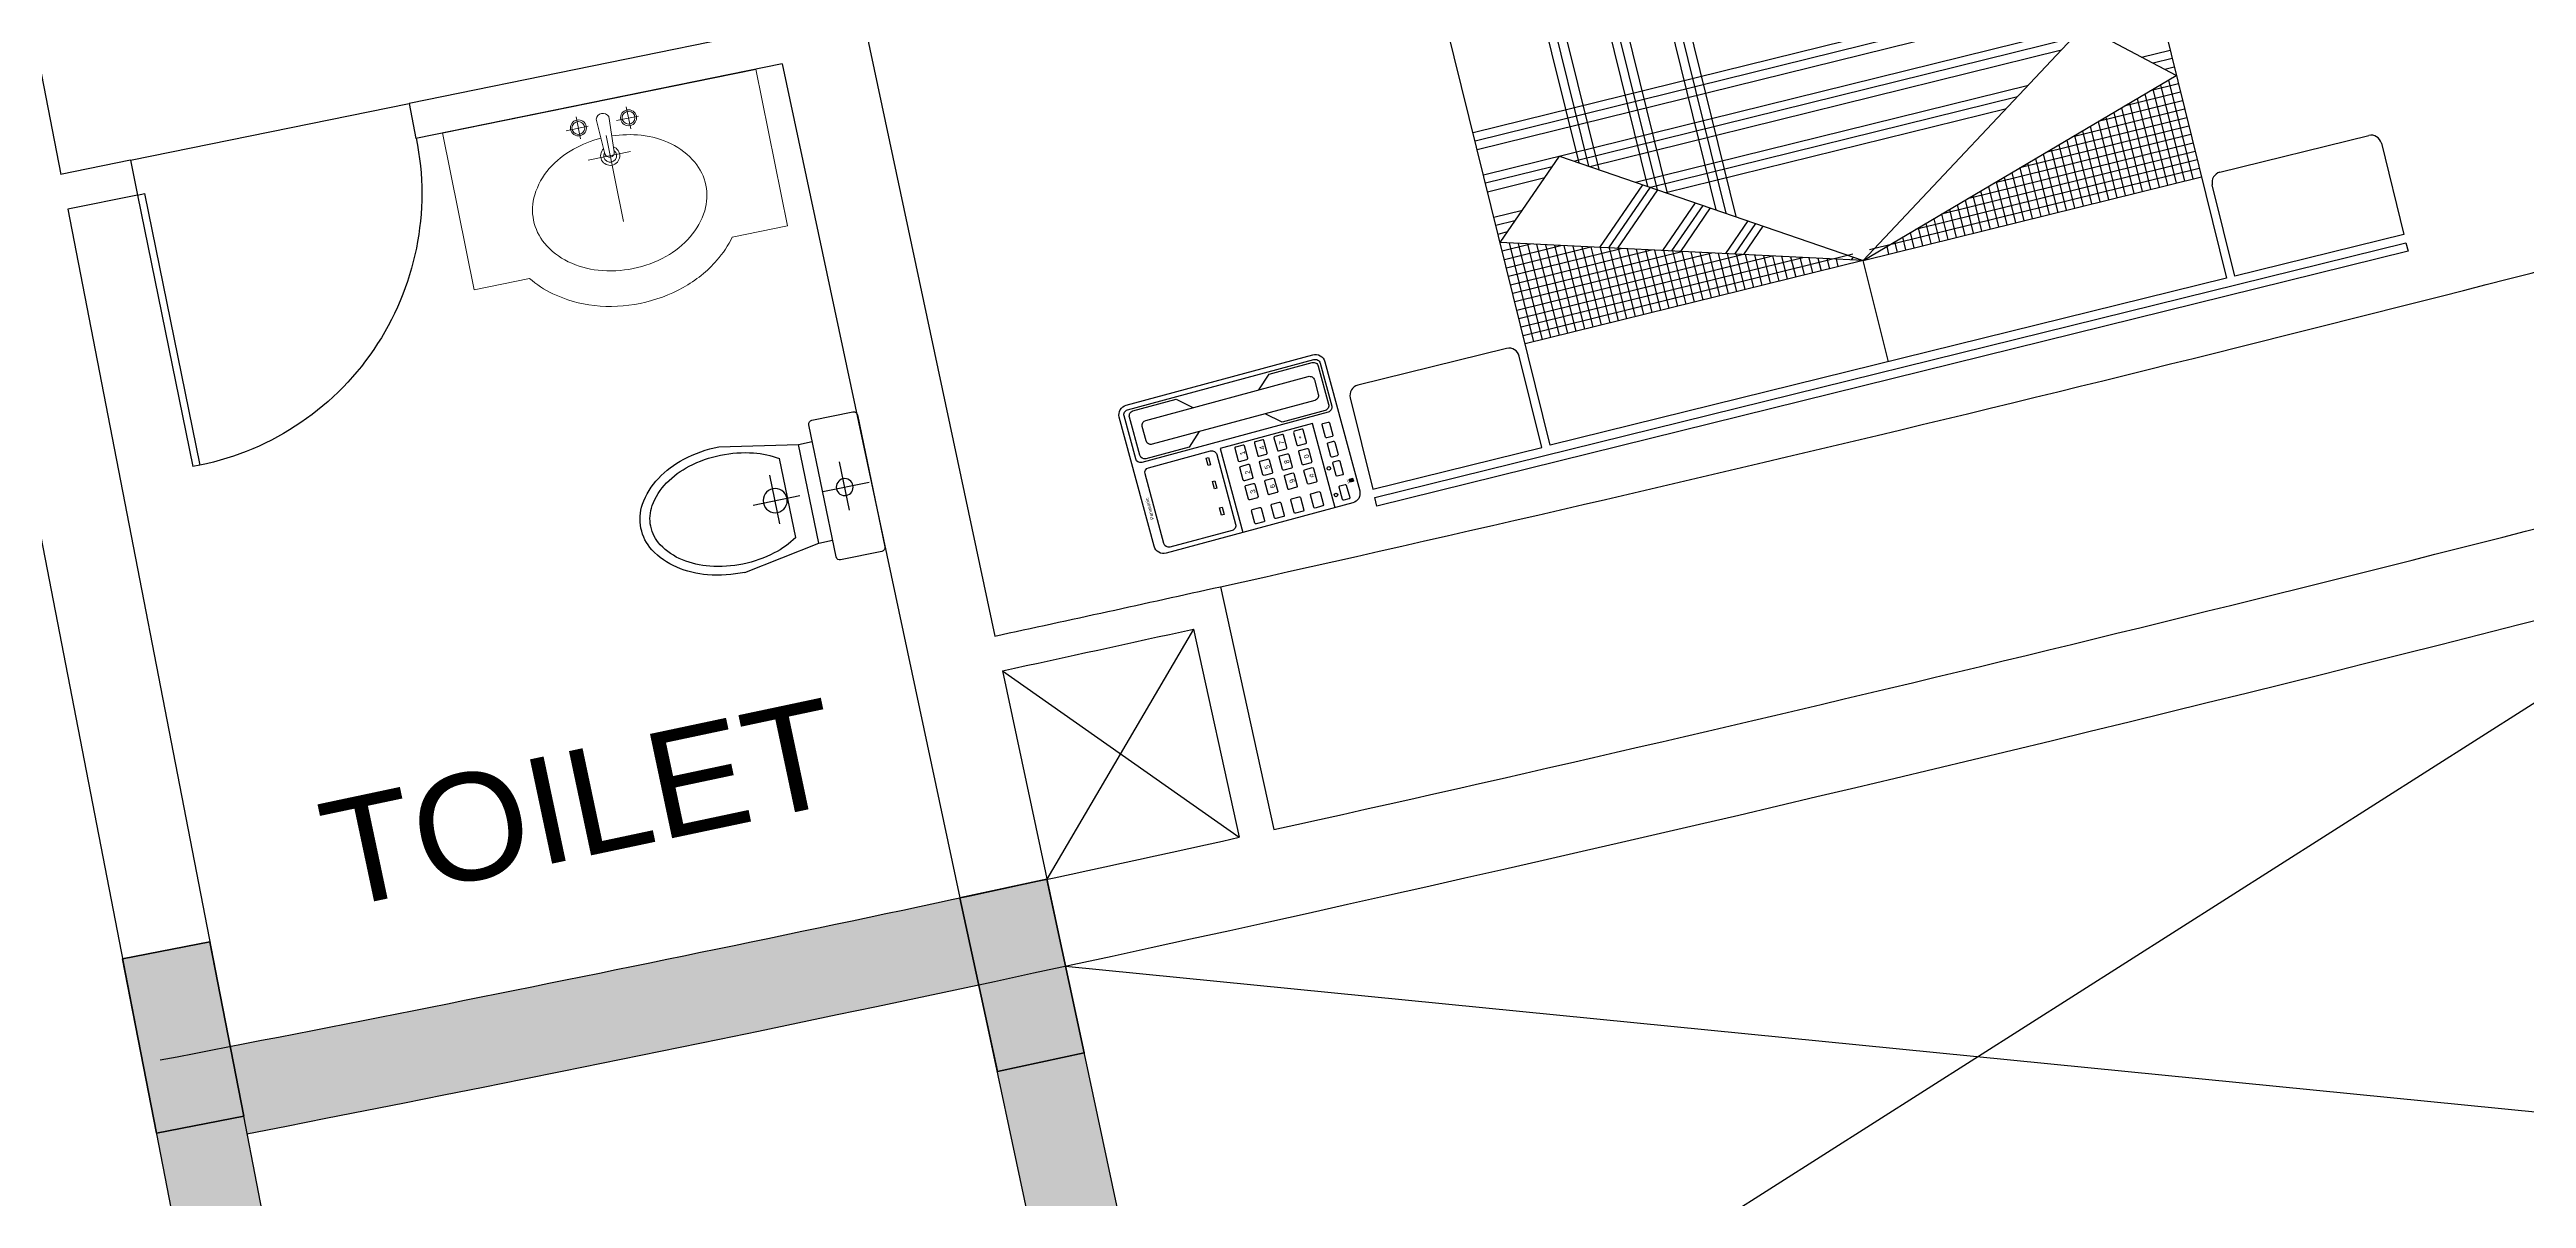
# Model space of a CAD drawing. Header units: inches. Extents: x -221585 to 401252, y -284294 to 332380.
# Drawn here: x 176680 to 177377, y 53515 to 53839 of the extents above; entities that cross this region are included whole.
import ezdxf
from ezdxf.enums import TextEntityAlignment as Align

# ---------------------------------------------------------------- set-up
doc = ezdxf.new("R2010")
doc.units = ezdxf.units.IN
doc.header["$MEASUREMENT"] = 0
doc.linetypes.add('HIDDEN2', pattern=[0.1875, 0.125, -0.0625])
doc.layers.add('A-FUR', color=252, linetype='Continuous')
doc.layers.add('LINE2', color=2, linetype='Continuous')
for name, color, linetype, lineweight in [('column fa 25', 3, 'Continuous', 35), ('FURN', 56, 'Continuous', 0), ('text', 72, 'HIDDEN2', 5)]:
    doc.layers.add(name, color=color, linetype=linetype, lineweight=lineweight)
doc.styles.add('DIM', font='arial.ttf')
doc.styles.get("Standard").update_dxf_attribs({"font": 'arial.ttf'})

# ---------------------------------------------------------------- blocks, each defined once
blk = doc.blocks.new('TRTH')
at = {"color": 1, "ltscale": 8}
for p, q in [((-589.8393136805753, -68.75925391937484), (-589.8393136805753, -67.97951037179017)), ((-589.8193136805753, -68.75925391937484), (-589.8193136805753, -67.97925391937488)), ((-589.8393136805753, -68.75925391937484), (-589.8193136805753, -68.75925391937484)), ((-589.8393136805753, -68.85925391937485), (-589.0393136805752, -68.85925391937485))]:
    blk.add_line(p, q, dxfattribs=at)
blk.add_arc((-589.8193136805753, -68.75925391937484), 0.7799999999999728, 0, 91.4692835813525, dxfattribs=at)
blk = doc.blocks.new('A$C17E836C2')
for p, q in [((2.525000054928018, 2.074999972867189), (0.5250000549280172, 2.074999972867189)), ((0.5250000549280172, 2.074999972867189), (0.5250000549280172, 2.049999972867189)), ((2.525000054928018, 2.049999972867189), (2.525000054928018, 2.074999972867189)), ((0.5250000549280172, 0.0499999728671892), (0.5250000549280172, 2.049999972867189)), ((0.8000000549280175, 0.8177419083510606), (0.8000000549280175, 2.04999997286719)), ((0.8250000549280168, 0.8016128760929959), (0.8250000549280168, 2.04999997286719)), ((0.8500000549280173, 2.04999997286719), (0.8500000549280173, 0.7854838438349319)), ((0.9750000549280172, 0.7048386825446089), (0.9750000549280172, 2.049999972867189)), ((1.000000054928017, 0.6887096502865448), (1.000000054928017, 2.049999972867189)), ((1.025000054928018, 2.049999972867189), (1.025000054928018, 0.6725806180284799)), ((1.150000054928017, 0.591935456738158), (1.150000054928017, 2.049999972867189)), ((1.175000054928015, 0.5758064244800929), (1.175000054928015, 2.049999972867189)), ((1.200000054928015, 2.049999972867189), (1.200000054928015, 0.559677392222028)), ((2.525000054928018, 2.049999972867189), (2.525000054928018, 0.0499999728671892)), ((0.5250000549280172, 1.949999972867189), (0.5250000549280172, 1.924999972867189)), ((2.525000054928018, 1.974999972867188), (2.525000054928018, 1.949999972867189)), ((0.5250000549280172, 0.9749999728671896), (2.525000054928018, 0.9749999728671896)), ((2.525000054928018, 0.9499999728671896), (0.5250000549280172, 0.9499999728671896)), ((0.5250000549280172, 0.9249999728671898), (2.525000054928018, 0.9249999728671898)), ((0.5250000549280172, 0.8499999728671896), (2.525000054928018, 0.8499999728671896)), ((0.5250000549280172, 0.6499999728671897), (0.7500000549280168, 0.8499999728671896)), ((0.7218750549280168, 0.8249999728671895), (0.5250000549280172, 0.8249999728671895)), ((0.5250000549280172, 0.79999997286719), (0.6937500549280174, 0.79999997286719)), ((0.5250000549280172, 0.79999997286719), (0.6937500549280174, 0.79999997286719)), ((0.7500000549280168, 0.8499999728671896), (1.525000054928015, 0.3499999728671899)), ((2.261250054928018, 0.8249999728671895), (0.7887500549280171, 0.8249999728671895)), ((0.8275000549280163, 0.79999997286719), (2.222500054928016, 0.79999997286719)), ((0.8275000549280163, 0.79999997286719), (2.222500054928016, 0.79999997286719)), ((2.300000054928016, 0.8499999728671896), (1.525000054928018, 0.3499999728671899)), ((2.525000054928018, 0.6499999728671897), (2.300000054928016, 0.8499999728671896)), ((2.525000054928018, 0.8249999728671895), (2.328125054928016, 0.8249999728671895)), ((2.356250054928016, 0.79999997286719), (2.525000054928018, 0.79999997286719)), ((2.356250054928016, 0.79999997286719), (2.525000054928018, 0.79999997286719)), ((0.5250000549280172, 0.7249999728671899), (0.6093750549280177, 0.7249999728671899)), ((0.7995934266313185, 0.5676219613561992), (0.9628099179980758, 0.7127032870155398)), ((0.9437500549280172, 0.7249999728671899), (2.106250054928015, 0.7249999728671899)), ((2.440625054928016, 0.7249999728671899), (2.525000054928018, 0.7249999728671899)), ((0.5812500549280176, 0.6999999728671904), (0.5250000549280172, 0.6999999728671896)), ((0.5250000549280172, 0.67499997286719), (0.5531250549280174, 0.67499997286719)), ((1.525000054928018, 0.3499999728671899), (0.5250000549280172, 0.6499999728671897)), ((0.5500000549280168, 0.6424999728671894), (0.5500000549280168, 0.3499999728671899)), ((0.8243518453914511, 0.5601944357281595), (0.9819976925371792, 0.7003240776354736)), ((0.8491102641515855, 0.5527669101001198), (1.001185467076282, 0.6879448682554063)), ((2.067500054928015, 0.6999999728671896), (0.9825000549280168, 0.6999999728671896)), ((1.021250054928017, 0.67499997286719), (2.028750054928018, 0.67499997286719)), ((1.525000054928018, 0.3499999728671899), (2.525000054928018, 0.6499999728671897)), ((2.525000054928018, 0.6999999728671896), (2.468750054928015, 0.6999999728671896)), ((2.496875054928016, 0.67499997286719), (2.525000054928018, 0.67499997286719)), ((2.500000054928016, 0.6424999728671894), (2.500000054928016, 0.3499999728671899)), ((0.5250000549280172, 0.6249999728671904), (0.6083333882613502, 0.6249999728671904)), ((0.5250000549280172, 0.5999999728671899), (0.6916667215946842, 0.5999999728671899)), ((0.5250000549280172, 0.5749999728671896), (0.7750000549280172, 0.5749999728671896)), ((0.5750000549280171, 0.6349999728671899), (0.5750000549280171, 0.3499999728671899)), ((0.6000000549280174, 0.62749997286719), (0.6000000549280174, 0.3499999728671899)), ((0.6250000549280177, 0.6199999728671896), (0.6250000549280177, 0.3499999728671899)), ((0.6500000549280172, 0.6124999728671892), (0.6500000549280172, 0.3499999728671899)), ((0.6750000549280168, 0.6049999728671898), (0.6750000549280168, 0.3499999728671899)), ((0.7000000549280171, 0.5974999728671895), (0.7000000549280171, 0.3499999728671899)), ((0.7250000549280174, 0.5899999728671901), (0.7250000549280174, 0.3499999728671899)), ((0.7500000549280168, 0.5824999728671898), (0.7500000549280168, 0.3499999728671899)), ((0.7750000549280172, 0.5749999728671896), (0.7750000549280172, 0.3499999728671899)), ((0.972902357952254, 0.5156292819599191), (1.0971243397718, 0.6260488213550719)), ((0.9976607767123876, 0.5082017563318786), (1.116312114310904, 0.6136696119750047)), ((1.022419195472521, 0.500774230703839), (1.135499888850008, 0.6012904025949384)), ((2.525000054928018, 0.5749999728671896), (2.275000054928018, 0.5749999728671896)), ((2.275000054928018, 0.5749999728671896), (2.275000054928018, 0.3499999728671899)), ((2.300000054928016, 0.5824999728671898), (2.300000054928016, 0.3499999728671899)), ((2.325000054928016, 0.5899999728671901), (2.325000054928016, 0.3499999728671899)), ((2.350000054928016, 0.5974999728671895), (2.350000054928016, 0.3499999728671899)), ((2.525000054928018, 0.5999999728671899), (2.35833338826135, 0.5999999728671899)), ((2.375000054928016, 0.6049999728671898), (2.375000054928016, 0.3499999728671899)), ((2.400000054928018, 0.6124999728671892), (2.400000054928018, 0.3499999728671899)), ((2.425000054928016, 0.6199999728671896), (2.425000054928016, 0.3499999728671899)), ((2.525000054928018, 0.6249999728671904), (2.441666721594684, 0.6249999728671904)), ((2.450000054928016, 0.62749997286719), (2.450000054928016, 0.3499999728671899)), ((2.475000054928016, 0.6349999728671899), (2.475000054928016, 0.3499999728671899)), ((0.5250000549280172, 0.54999997286719), (0.85833338826135, 0.54999997286719)), ((0.5250000549280172, 0.5249999728671897), (0.941666721594684, 0.5249999728671897)), ((0.5250000549280172, 0.4999999728671904), (1.025000054928017, 0.4999999728671904)), ((0.8000000549280166, 0.5674999728671895), (0.8000000549280166, 0.3499999728671899)), ((0.8250000549280168, 0.5599999728671899), (0.8250000549280168, 0.3499999728671899)), ((0.8500000549280173, 0.5524999728671895), (0.8500000549280173, 0.3499999728671899)), ((0.8750000549280175, 0.5449999728671902), (0.8750000549280175, 0.3499999728671899)), ((0.9000000549280169, 0.5374999728671899), (0.9000000549280169, 0.3499999728671899)), ((0.9250000549280166, 0.5299999728671896), (0.9250000549280166, 0.3499999728671899)), ((0.9500000549280168, 0.5224999728671893), (0.9500000549280168, 0.3499999728671899)), ((0.9750000549280172, 0.5149999728671899), (0.9750000549280172, 0.3499999728671899)), ((1.000000054928017, 0.5074999728671897), (1.000000054928017, 0.3499999728671899)), ((1.025000054928017, 0.4999999728671904), (1.025000054928017, 0.3499999728671899)), ((1.146211289273189, 0.4636366025636384), (1.231438761545526, 0.5393943556946043)), ((1.170969708033323, 0.4562090769355979), (1.250626536084629, 0.527015146314537)), ((1.195728126793456, 0.4487815513075583), (1.269814310623732, 0.5146359369344699)), ((2.525000054928018, 0.4999999728671904), (2.025000054928018, 0.4999999728671904)), ((2.025000054928018, 0.4999999728671904), (2.025000054928018, 0.3499999728671899)), ((2.050000054928015, 0.5074999728671897), (2.050000054928015, 0.3499999728671899)), ((2.075000054928015, 0.5149999728671899), (2.075000054928015, 0.3499999728671899)), ((2.100000054928016, 0.5224999728671893), (2.100000054928016, 0.3499999728671899)), ((2.525000054928018, 0.5249999728671897), (2.10833338826135, 0.5249999728671897)), ((2.125000054928016, 0.5299999728671896), (2.125000054928016, 0.3499999728671899)), ((2.150000054928018, 0.5374999728671899), (2.150000054928018, 0.3499999728671899)), ((2.175000054928015, 0.5449999728671902), (2.175000054928015, 0.3499999728671899)), ((2.525000054928018, 0.54999997286719), (2.191666721594684, 0.54999997286719)), ((2.200000054928016, 0.5524999728671895), (2.200000054928016, 0.3499999728671899)), ((2.225000054928016, 0.5599999728671899), (2.225000054928016, 0.3499999728671899)), ((2.250000054928016, 0.5674999728671895), (2.250000054928016, 0.3499999728671899)), ((0.5250000549280172, 0.47499997286719), (1.10833338826135, 0.47499997286719)), ((0.5250000549280172, 0.4499999728671896), (1.191666721594684, 0.4499999728671896)), ((1.050000054928015, 0.4924999728671901), (1.050000054928015, 0.3499999728671899)), ((1.075000054928015, 0.4849999728671898), (1.075000054928015, 0.3499999728671899)), ((1.100000054928017, 0.4774999728671895), (1.100000054928017, 0.3499999728671899)), ((1.125000054928017, 0.4699999728671901), (1.125000054928017, 0.3499999728671899)), ((1.150000054928017, 0.4624999728671897), (1.150000054928017, 0.3499999728671899)), ((1.175000054928015, 0.4549999728671903), (1.175000054928015, 0.3499999728671899)), ((1.200000054928015, 0.44749997286719), (1.200000054928015, 0.3499999728671899)), ((1.225000054928017, 0.4399999728671899), (1.225000054928017, 0.3499999728671899)), ((1.250000054928017, 0.4324999728671896), (1.250000054928017, 0.3499999728671899)), ((1.800000054928015, 0.4324999728671896), (1.800000054928015, 0.3499999728671899)), ((1.825000054928015, 0.4399999728671899), (1.825000054928015, 0.3499999728671899)), ((1.850000054928016, 0.44749997286719), (1.850000054928016, 0.3499999728671899)), ((2.525000054928018, 0.4499999728671896), (1.85833338826135, 0.4499999728671896)), ((1.875000054928016, 0.4549999728671903), (1.875000054928016, 0.3499999728671899)), ((1.900000054928018, 0.4624999728671897), (1.900000054928018, 0.3499999728671899)), ((1.925000054928015, 0.4699999728671901), (1.925000054928015, 0.3499999728671899)), ((2.525000054928018, 0.47499997286719), (1.941666721594684, 0.47499997286719)), ((1.950000054928015, 0.4774999728671895), (1.950000054928015, 0.3499999728671899)), ((1.975000054928016, 0.4849999728671898), (1.975000054928016, 0.3499999728671899)), ((2.000000054928016, 0.4924999728671901), (2.000000054928016, 0.3499999728671899)), ((0.5250000549280172, 0.4249999728671902), (1.275000054928018, 0.4249999728671902)), ((0.5250000549280172, 0.3999999728671897), (1.35833338826135, 0.3999999728671897)), ((0.5250000549280172, 0.3749999728671902), (1.500000054928016, 0.3749999728671902)), ((1.275000054928018, 0.4249999728671902), (1.275000054928018, 0.3499999728671899)), ((1.300000054928015, 0.4174999728671899), (1.300000054928015, 0.3499999728671899)), ((1.325000054928015, 0.4099999728671905), (1.325000054928015, 0.3499999728671899)), ((1.350000054928016, 0.4024999728671901), (1.350000054928016, 0.3499999728671899)), ((1.375000054928017, 0.3949999728671898), (1.375000054928017, 0.3499999728671899)), ((1.400000054928015, 0.3874999728671895), (1.400000054928015, 0.3499999728671899)), ((1.425000054928015, 0.3799999728671901), (1.425000054928015, 0.3499999728671899)), ((1.450000054928015, 0.3724999728671898), (1.450000054928015, 0.3499999728671899)), ((1.49282915191506, 0.3596512437710766), (1.500067605092975, 0.3660854243736678)), ((2.525000054928018, 0.3749999728671902), (1.550000054928015, 0.3749999728671902)), ((1.600000054928016, 0.3724999728671898), (1.600000054928016, 0.3499999728671899)), ((1.625000054928016, 0.3799999728671901), (1.625000054928016, 0.3499999728671899)), ((1.650000054928018, 0.3874999728671895), (1.650000054928018, 0.3499999728671899)), ((1.675000054928015, 0.3949999728671898), (1.675000054928015, 0.3499999728671899)), ((2.525000054928018, 0.3999999728671897), (1.691666721594684, 0.3999999728671897)), ((1.700000054928015, 0.4024999728671901), (1.700000054928015, 0.3499999728671899)), ((1.725000054928016, 0.4099999728671905), (1.725000054928016, 0.3499999728671899)), ((1.750000054928016, 0.4174999728671899), (1.750000054928016, 0.3499999728671899)), ((2.525000054928018, 0.4249999728671902), (1.775000054928015, 0.4249999728671902)), ((1.775000054928015, 0.4249999728671902), (1.775000054928018, 0.3499999728671899)), ((5.49280177e-08, 0.3199999728671905), (5.49280177e-08, 0.0499999728671892)), ((0.4700000549280176, 0.3499999728671899), (0.0300000549280171, 0.3499999728671899)), ((0.5000000549280177, 0.0499999728671892), (0.5000000549280177, 0.3199999728671905)), ((1.525000054928015, 0.3499999728671899), (0.5250000549280172, 0.3499999728671899)), ((1.517587570675194, 0.352223718143037), (1.519255379632078, 0.3537062149936005)), ((1.525000054928018, 0.3499999728671899), (2.525000054928018, 0.3499999728671899)), ((1.525000054928018, 0.0499999728671892), (1.525000054928018, 0.3499999728671899)), ((2.550000054928016, 0.0499999728671892), (2.550000054928016, 0.3199999728671905)), ((2.580000054928015, 0.3499999728671899), (3.020000054928017, 0.3499999728671899)), ((3.050000054928016, 0.3199999728671905), (3.050000054928016, 0.0499999728671892)), ((5.49280177e-08, 0.0499999728671892), (0.5000000549280177, 0.0499999728671892)), ((5.49280177e-08, 0.0249999728671897), (3.050000054928016, 0.0249999728671897)), ((5.49280177e-08, -2.71328098e-08), (5.49280177e-08, 0.0249999728671897)), ((2.525000054928018, 0.0499999728671892), (0.5250000549280172, 0.0499999728671892)), ((3.050000054928016, 0.0499999728671892), (2.550000054928016, 0.0499999728671892)), ((3.050000054928016, 0.0249999728671897), (3.050000054928016, -2.71328098e-08)), ((3.050000054928016, -2.71328098e-08), (5.49280177e-08, -2.71328098e-08))]:
    blk.add_line(p, q)
for centre, start, end in [((0.0300000549280171, 0.3199999728671905), 90, 180), ((0.4700000549280176, 0.3199999728671905), 0, 90), ((2.580000054928016, 0.3199999728671905), 90.00000000000004, 180), ((3.020000054928017, 0.3199999728671905), 0, 90)]:
    blk.add_arc(centre, 0.03, start, end)
blk = doc.blocks.new('WC-B1')
at = {"layer": 'LINE2', "color": 0, "ltscale": 0.02}
for p, q in [((-0.397079491263753, 0.1794410837325699), (-0.1750834904582916, 0.1402971991813899)), ((-0.1750834904582916, 0.1402971991813899), (-0.1750834904582916, -0.1446811680377493)), ((-0.1347205864226453, 0.1889725357505369), (-0.1347205864226453, -0.1933565046068963)), ((-0.0048347118869287, 0.1996225357505352), (-0.1240705864227038, 0.1996225357505352)), ((0.0058152881130127, -0.1933565046069816), (0.0058152881130127, 0.1889725357505369)), ((-0.2356278465121022, 0.1118069695489794), (-0.2356278465121022, -0.1161909384053672)), ((-0.397079491263753, -0.1838250525892135), (-0.1750834904582916, -0.1446811680377493)), ((-0.1240705864227038, -0.2040065046068946), (-0.0048347118869287, -0.2040065046069799))]:
    blk.add_line(p, q, dxfattribs=at)
at = {"layer": 'LINE2', "color": 0}
for p, q in [((-0.1750834904582916, 0.1402971991813899), (-0.1347205864226453, 0.1402971991813899)), ((-0.2713942318347335, 0.0648533599364214), (-0.2713942318347335, -0.0755935752061987)), ((-0.1345353762458217, 0), (0, 0)), ((-0.0708810312456763, 0.0670453443646295), (-0.0708810312456763, -0.0734015907779622)), ((-0.335048576834879, -0.0021919844282081), (-0.2005132005890573, -0.0021919844282081)), ((-0.1750834904582916, -0.1446811680377493), (-0.1347205864226453, -0.1446811680377493))]:
    blk.add_line(p, q, dxfattribs=at)
at = {"layer": 'LINE2', "color": 0, "ltscale": 0.02}
blk.add_lwpolyline([(-0.3970794626550287, -0.1596073101674733, 0.0680142051726916), (-0.303989464682104, -0.14688557584509, 0.0753354550649287), (-0.2356278465121022, -0.1161909384053672, 0.1070858103720324)], format="xyb", dxfattribs=at)
at = {"layer": 'LINE2', "color": 0}
blk.add_circle((-0.2713942318347335, -0.0021919844282081), 0.0342181163962987, dxfattribs=at)
at = {"layer": 'LINE2', "color": 0, "ltscale": 0.02}
blk.add_circle((-0.0708810312456763, 0), 0.0239466213862701, dxfattribs=at)
for centre, radius, start, end in [((-0.4247331676554041, -0.1017809503930493), 0.2773353267845238, 106.0009450080911, 124.6951535312713), ((-0.4230685023067054, -0.0984155860979854), 0.2500872498398755, 105.5637382143799, 123.9174305369876), ((-0.3970794626552561, -0.1982148776830002), 0.3776559614155782, 89.99999999996746, 106.0009450080231), ((-0.3970794626552561, -0.191725825483104), 0.3469491667941817, 89.99999999996746, 105.5637382143258), ((-0.397079462654915, -0.191725825483104), 0.346949166794183, 74.43626178567415, 90.00000000003256), ((-0.371090423003352, -0.0984155860979854), 0.2500872498398363, 57.20319978272723, 74.43626178564061), ((-0.1240705864227038, 0.1889725357505369), 0.01065, 90, 179.9999999999788), ((-0.0048347118869287, 0.1889725357505369), 0.01065, 0, 90), ((-0.466981702558428, -0.040755288867075), 0.2031122167303641, 124.6951535311918, 149.1075591622598), ((-0.4627438062439069, -0.0394112879350246), 0.1789842474825947, 123.9174305369785, 148.3665189498292), ((-0.5314355851180608, -0.0021919844282934), 0.1280027537695292, 149.1075591623081, 180), ((-0.5231637811583596, -0.0021919844282934), 0.1080205249040812, 148.3665189498175, 180), ((-0.5314355851180608, -0.0021919844282934), 0.1280027537695369, 180, 210.8924408376919), ((-0.466981702558428, 0.0363713200109146), 0.2031122167303424, 210.8924408377402, 235.3048464688081), ((-0.5231637811583596, -0.0021919844282934), 0.1080205249040989, 180, 211.6334810501825), ((-0.4627438062439069, 0.0350273190788926), 0.1789842474826144, 211.6334810501708, 236.0825694630214), ((-0.4247331676554041, 0.0973969815366616), 0.2773353267845231, 235.3048464687287, 253.9990549919088), ((-0.4230685023067054, 0.094031617241825), 0.2500872498398702, 236.0825694630124, 254.43626178562), ((-0.3970794626552561, 0.1938309088263565), 0.3776559614155729, 253.9990549919769, 270.0000000000326), ((-0.3970794626552561, 0.1873418566264604), 0.346949166794183, 254.4362617856742, 270.0000000000326), ((-0.1240705864227038, -0.1933565046068963), 0.01065, 179.9999999999804, 269.9999999999609), ((-0.0048347118869287, -0.1933565046069816), 0.01065, 269.9999999999739, 0)]:
    blk.add_arc(centre, radius, start, end, dxfattribs=at)
blk = doc.blocks.new('RHTHJTR')
at = {"layer": 'FURN'}
for p, q in [((153291.9291068509, 120162.5852409964), (153291.9291068509, 120207.5852377284)), ((153381.9291003073, 120162.5852409964), (153381.9291003073, 120207.5852377284)), ((153326.1938413029, 120201.2514890602), (153332.4938408456, 120201.2514890602)), ((153329.7291040985, 120204.4852379534), (153329.7291040985, 120198.1852384108)), ((153340.6281891238, 120201.2514890602), (153346.9281886663, 120201.2514890602)), ((153344.1291030526, 120204.4852379534), (153344.1291030526, 120198.1852384108)), ((153336.9291035757, 120197.7352384438), (153336.9291035757, 120172.9852402411)), ((153330.6291040333, 120191.8852388683), (153342.7791031505, 120191.8852388683)), ((153307.8117605706, 120162.5852409964), (153291.929106844, 120162.5852409964)), ((153381.9291003073, 120162.5852409964), (153366.0464465806, 120162.5852409964))]:
    blk.add_line(p, q, dxfattribs=at)
blk.add_lwpolyline([(153335.1244469831, 120202.755881317), (153335.5866628279, 120192.6953357498, 0.8993600647135428), (153338.271544357, 120192.6953357616), (153338.7337601678, 120202.7558813183, 0.708919732404312)], format="xyb", close=True, dxfattribs=at)
for points in [[(153338.5012069977, 120197.2469652158, -0.0645067260008683), (153346.6722356292, 120195.7810477727, -0.0866712024776785), (153354.4299951393, 120191.7495570434, -0.1057965826767329), (153359.9141081587, 120185.3409225656, -0.1248951338039246), (153361.6791017779, 120178.385239849, -0.1248951338039243), (153359.9141081587, 120171.4295571322, -0.1057965826767333), (153354.4299951393, 120165.0209226552, -0.0866712024776783), (153346.6722356292, 120160.9894319255, -0.0767377976404223), (153336.9291035757, 120159.4852412215, -0.0767377976404222), (153327.1859715218, 120160.9894319255, -0.0866712024776778), (153319.4282120122, 120165.0209226552, -0.1057965826767331), (153313.9440989928, 120171.4295571322, -0.1248951338039243), (153312.1791053733, 120178.385239849, -0.1248951338039243), (153313.9440989928, 120185.3409225656, -0.1057965826767327), (153319.4282120122, 120191.7495570434, -0.0866712024776784), (153327.1859715218, 120195.7810477727, -0.0645067261288001), (153335.3570001698, 120197.2469652158, -0.0767377976404224)], [(153366.0464465806, 120162.5852409964, -0.0651083060522024), (153360.4991307318, 120157.0732450929, -0.0866712024775486), (153349.6880489549, 120151.4550281446, -0.0767377976403452), (153336.9291035757, 120149.4852419468, -0.0767377976404309), (153324.1701581964, 120151.4550281446, -0.0866712024779194), (153313.3590764195, 120157.0732450929, -0.0651083060522094), (153307.8117605706, 120162.5852409964, -0.0651083060522094)]]:
    blk.add_lwpolyline(points, format="xyb", dxfattribs=at)
for centre, radius in [((153329.7291040985, 120201.335238182), 2.249999836593633), ((153329.7291040985, 120201.335238182), 1.799999869274907), ((153344.1291030526, 120201.335238182), 2.249999836593633), ((153344.1291030526, 120201.335238182), 1.799999869274907)]:
    blk.add_circle(centre, radius, dxfattribs=at)
for radius, start, end in [(2.69999980391236, 121.8659284396008, 58.13407090692311), (1.799999869274907, 139.2152139292716, 40.78478462461086)]:
    blk.add_arc((153336.9291035757, 120191.8852388683), radius, start, end, dxfattribs=at)
blk = doc.blocks.new('FGR')
at = {"color": 4, "ltscale": 10}
blk.add_line((153291.9291068509, 120207.5852377284), (153381.9291003073, 120207.5852377284), dxfattribs=at)
at = {"color": 4}
blk.add_blockref('RHTHJTR', (0, 0), dxfattribs=at)
blk = doc.blocks.new('ad')
at = {"layer": 'column fa 25', "ltscale": 10}
h = blk.add_hatch(color=3, dxfattribs=at)
h.set_gradient(color1=(141, 141, 141), color2=(145, 145, 145), one_color=1, tint=0.5699999928474426, name='CYLINDER')
h.paths.add_polyline_path([(177442.8026615202, 119905.9636786617), (177467.8026615202, 119905.9636786617), (177467.8026615202, 119955.9636786617), (177442.8026615202, 119955.9636786617)])
blk.add_lwpolyline([(177442.8026615202, 119905.9636786617), (177467.8026615202, 119905.9636786617), (177467.8026615202, 119955.9636786617), (177442.8026615202, 119955.9636786617)], close=True, dxfattribs=at)
blk = doc.blocks.new('A$C1A3D5E7F')
at = {"color": 1}
for points in [[(6.113659693421596, 4.123421807809791), (6.113659693421596, 0.2843593082943698, -0.4142135623730425), (5.829284693179488, -1.56921901179885e-05), (0.2839721934219597, -1.56921901179885e-05, -0.4142135623733396), (-0.0004028068201478163, 0.2843593082943698), (-0.0004028068201478163, 4.123421807809791, -0.4142135623730784), (0.2839721934219597, 4.407796807809973), (5.829284693179488, 4.407796807809973, -0.414213562373104)], [(5.97147219342196, 4.123421807809791), (5.97147219342196, 2.843734307809882, -0.4142135623757388), (5.829284693179488, 2.701546807809791), (0.2839721934219597, 2.701546807809791, -0.4142135623702871), (0.1417846931794884, 2.843734307809882), (0.1417846931794884, 4.123421807809791, -0.4142135623757388), (0.2839721934219597, 4.265609308778494), (5.829284693179488, 4.265609308778494, -0.4142135623757387)], [(5.687097193179852, 3.696859308294279), (5.687097193179852, 3.270296808294461, -0.4142135623731692), (5.544909693179761, 3.12810930829437), (0.7105346931798522, 3.12810930829437, -0.4142135623744004), (0.5683471931797612, 3.270296808294461), (0.5683471931797612, 3.696859308294279, -0.4142135623722146), (0.7105346931798522, 3.83904680829437), (5.544909693179761, 3.83904680829437, -0.4142135623729852)], [(2.42297794590695, 2.362424171491966), (2.42297794590695, 0.2843593082943698, -0.4142135623757388), (2.28079044590686, 0.1421718082942789), (0.4332211307155376, 0.1421718082942789, -0.414213562370287), (0.2910336307159014, 0.2843593082943698), (0.2910336307159014, 2.362424171491966, -0.414213562375739), (0.4332211307155376, 2.504611671007297), (2.28079044590686, 2.504611671007297, -0.4142135623757387)], [(3.253445712821758, 2.028117918632233), (3.253445712821758, 2.397805418632288, 0.414213562373095), (3.225008212821649, 2.426242918632397), (2.997508212821685, 2.426242918632397, 0.414213562373095), (2.969070712579196, 2.397805418632288), (2.969070712579196, 2.028117918632233, 0.414213562373095), (2.997508212821685, 1.999680418147818), (3.225008212579269, 1.999680418147818, 0.414213562373095)], [(3.836656896052773, 2.028117918632233), (3.836656896295153, 2.397805418632288, 0.414213562373095), (3.808219396052664, 2.426242918632397), (3.5807193960527, 2.426242918632397, 0.414213562373095), (3.552281896053046, 2.397805418632288), (3.552281896053046, 2.028117918632233, 0.414213562373095), (3.5807193960527, 1.999680418147818), (3.808219396052664, 1.999680418147818, 0.414213562373095)], [(4.419868079526168, 2.028117918632233), (4.419868079526168, 2.397805418632288, 0.414213562373095), (4.391430579526514, 2.426242918632397), (4.16393057952655, 2.426242918632397, 0.414213562373095), (4.135493079768366, 2.397805418632288), (4.135493079768366, 2.028117918632233, 0.414213562373095), (4.16393057952655, 1.999680418147818), (4.391430579526514, 1.999680418147818, 0.414213562373095)], [(5.003079263000018, 2.028117918632233), (5.003079263000018, 2.397805418632288, 0.414213562373095), (4.974641763241834, 2.426242918632397), (4.747141762999945, 2.426242918632397, 0.414213562373095), (4.718704262999836, 2.397805418632288), (4.718704262999836, 2.028117918632233, 0.414213562373095), (4.747141762999945, 1.999680418147818), (4.974641762999909, 1.999680418147818, 0.414213562373095)], [(5.785623073941224, 2.397805418632288), (5.785623073941224, 2.028117918632233, -0.414213562373095), (5.757185573941115, 1.999680418147818), (5.600779323940969, 1.999680418147818, -0.414213562373095), (5.572341823941315, 2.028117918632233), (5.572341823941315, 2.397805418632288, -0.414213562373095), (5.600779323940969, 2.426242918632397), (5.757185573941115, 2.426242918632397, -0.414213562373095)], [(3.253445712821758, 1.824672394729532), (3.253445712821758, 1.454984894729478, -0.414213562373095), (3.225008212821649, 1.426547394729369), (2.997508212821685, 1.426547394729369, -0.414213562373095), (2.969070712579196, 1.454984894729478), (2.969070712579196, 1.824672394729532, -0.414213562373095), (2.997508212821685, 1.853109895213947), (3.225008212821649, 1.853109895213947, -0.414213562373095)], [(3.836656896295153, 1.824672394729532), (3.836656896295153, 1.454984894729478, -0.414213562373095), (3.808219396052664, 1.426547394729369), (3.5807193960527, 1.426547394729369, -0.414213562373095), (3.552281896053046, 1.454984894729478), (3.552281896053046, 1.824672394729532, -0.414213562373095), (3.5807193960527, 1.853109895213947), (3.808219396052664, 1.853109895213947, -0.414213562373095)], [(4.419868079526168, 1.824672394729532), (4.419868079526168, 1.454984894729478, -0.414213562373095), (4.391430579526514, 1.426547394729369), (4.16393057952655, 1.426547394729369, -0.414213562373095), (4.135493079768366, 1.454984894729478), (4.135493079768366, 1.824672394729532, -0.414213562373095), (4.16393057952655, 1.853109895213947), (4.391430579526514, 1.853109895213947, -0.414213562373095)], [(5.003079263000018, 1.824672394729532), (5.003079263000018, 1.454984894729478, -0.414213562373095), (4.974641763241834, 1.426547394729369), (4.747141762999945, 1.426547394729369, -0.414213562373095), (4.718704262999836, 1.454984894729478), (4.718704262999836, 1.824672394729532, -0.414213562373095), (4.747141762999945, 1.853109895213947), (4.974641763241834, 1.853109895213947, -0.414213562373095)], [(5.785623073941224, 1.824672394729532), (5.785623073941224, 1.454984894729478, -0.414213562373095), (5.757185573941115, 1.426547394729369), (5.600779323940969, 1.426547394729369, -0.414213562373095), (5.572341823941315, 1.454984894729478), (5.572341823941315, 1.824672394729532, -0.414213562373095), (5.600779323940969, 1.853109895213947), (5.757185573941115, 1.853109895213947, -0.414213562373095)], [(3.253445712821758, 1.25254405818805), (3.253445712821758, 0.8828565586723016, -0.414213562373095), (3.225008212821649, 0.8544190586721925), (2.997508212821685, 0.8544190586721925, -0.414213562373095), (2.969070712579196, 0.8828565586723016), (2.969070712579196, 1.25254405818805, -0.414213562373095), (2.997508212821685, 1.280981558188159), (3.225008212821649, 1.280981558188159, -0.414213562373095)], [(3.836656896295153, 1.25254405818805), (3.836656896295153, 0.8828565586723016, -0.414213562373095), (3.808219396052664, 0.8544190586721925), (3.5807193960527, 0.8544190586721925, -0.414213562373095), (3.552281896053046, 0.8828565586723016), (3.552281896053046, 1.25254405818805, -0.414213562373095), (3.5807193960527, 1.280981558188159), (3.808219396052664, 1.280981558188159, -0.414213562373095)], [(4.419868079526168, 1.25254405818805), (4.419868079526168, 0.8828565586723016, -0.414213562373095), (4.391430579526514, 0.8544190586721925), (4.16393057952655, 0.8544190586721925, -0.414213562373095), (4.135493079768366, 0.8828565586723016), (4.135493079768366, 1.25254405818805, -0.414213562373095), (4.16393057952655, 1.280981558188159), (4.391430579526514, 1.280981558188159, -0.414213562373095)], [(5.003079263000018, 1.25254405818805), (5.003079263000018, 0.8828565586723016, -0.414213562373095), (4.974641763241834, 0.8544190586721925), (4.747141762999945, 0.8544190586721925, -0.414213562373095), (4.718704262999836, 0.8828565586723016), (4.718704262999836, 1.25254405818805, -0.414213562373095), (4.747141762999945, 1.280981558188159), (4.974641763241834, 1.280981558188159, -0.414213562373095)], [(5.785623073941224, 1.25254405818805), (5.785623073941224, 0.8828565586723016, -0.414213562373095), (5.757185573941115, 0.8544190586721925), (5.600779323940969, 0.8544190586721925, -0.414213562373095), (5.572341823941315, 0.8828565586723016), (5.572341823941315, 1.25254405818805, -0.414213562373095), (5.600779323940969, 1.280981558188159), (5.757185573941115, 1.280981558188159, -0.414213562373095)], [(3.253445712821758, 0.5402968078101367), (3.253445712821758, 0.170609308294388, -0.414213562373095), (3.225008212821649, 0.1421718082942789), (2.997508212821685, 0.1421718082942789, -0.414213562373095), (2.969070712579196, 0.170609308294388), (2.969070712579196, 0.5402968078101367, -0.414213562373095), (2.997508212821685, 0.5687343078097911), (3.225008212821649, 0.5687343078097911, -0.414213562373095)], [(3.836656896295153, 0.5402968078101367), (3.836656896295153, 0.170609308294388, -0.414213562373095), (3.808219396052664, 0.1421718082942789), (3.5807193960527, 0.1421718082942789, -0.414213562373095), (3.552281896053046, 0.170609308294388), (3.552281896053046, 0.5402968078101367, -0.414213562373095), (3.5807193960527, 0.5687343078097911), (3.808219396052664, 0.5687343078097911, -0.414213562373095)], [(4.419868079526168, 0.5402968078101367), (4.419868079526168, 0.170609308294388, -0.414213562373095), (4.391430579526514, 0.1421718082942789), (4.16393057952655, 0.1421718082942789, -0.414213562373095), (4.135493079768366, 0.170609308294388), (4.135493079768366, 0.5402968078101367, -0.414213562373095), (4.16393057952655, 0.5687343078097911), (4.391430579526514, 0.5687343078097911, -0.414213562373095)], [(5.003079263000018, 0.5402968078101367), (5.003079263000018, 0.170609308294388, -0.414213562373095), (4.974641763241834, 0.1421718082942789), (4.747141762999945, 0.1421718082942789, -0.414213562373095), (4.718704262999836, 0.170609308294388), (4.718704262999836, 0.5402968078101367, -0.414213562373095), (4.747141762999945, 0.5687343078097911), (4.974641763241834, 0.5687343078097911, -0.414213562373095)], [(5.785623073941224, 0.5402968078101367), (5.785623073941224, 0.170609308294388, -0.414213562373095), (5.757185573941115, 0.1421718082942789), (5.600779323940969, 0.1421718082942789, -0.414213562373095), (5.572341823941315, 0.170609308294388), (5.572341823941315, 0.5402968078101367, -0.414213562373095), (5.600779323940969, 0.5687343078097911), (5.757185573941115, 0.5687343078097911, -0.414213562373095)]]:
    blk.add_lwpolyline(points, format="xyb", close=True, dxfattribs=at)
for points in [[(2.109732708660886, 3.12810930829437), (1.709020012291148, 2.77264055829437), (0.4261596931796703, 2.77264055829437, -0.4142135623702871), (0.2839721934219597, 2.914828058294461), (0.2839721934219597, 4.052328057809973, -0.4142135623757388), (0.4261596931796703, 4.19451555829437), (1.709020012291148, 4.19451555829437), (2.109732708660886, 3.83904680829437)], [(4.074617927698455, 3.83904680829437), (4.475330624310118, 4.19451555829437), (5.75819094317967, 4.19451555829437, -0.4142135623757387), (5.900378443179761, 4.052328057809973), (5.900378443179761, 2.914828058294461, -0.4142135623757388), (5.75819094317967, 2.77264055829437), (4.475330624310118, 2.77264055829437), (4.074617927698455, 3.12810930829437)]]:
    blk.add_lwpolyline(points, format="xyb", dxfattribs=at)
for points in [[(2.175534414081085, 2.338684097900114), (2.175534414081085, 2.120283854826539), (2.099621924078292, 2.120283854826539), (2.099621924078292, 2.338684097900114)], [(2.175534414081085, 1.644947638287249), (2.175534414081085, 1.426547394729369), (2.099621924078292, 1.426547394729369), (2.099621924078292, 1.644947638287249)], [(2.175534414081085, 0.8599611816921424), (2.175534414081085, 0.6415609371656501), (2.099621924078292, 0.6415609371656501), (2.099621924078292, 0.8599611816921424)], [(6.018309295354356, 0.6620026553041498), (6.018309295354356, 0.6762214057885103), (5.911668670354629, 0.6762214057885103), (5.911668670354629, 0.6620026553041498)], [(6.018309295354356, 0.6451032714539906), (6.018309295354356, 0.630884521453936), (5.911668670354629, 0.630884521453936), (5.911668670354629, 0.6451032714539906)], [(6.018309295354356, 0.6139851366347102), (6.018309295354356, 0.5997663871189616), (5.911668670354629, 0.5997663871189616), (5.911668670354629, 0.6139851366347102)]]:
    blk.add_lwpolyline(points, close=True, dxfattribs=at)
blk.add_lwpolyline([(5.305654276637142, -1.56921901179885e-05), (5.305654276637142, 2.504611671007297), (2.565165445907041, 2.504611671007297), (2.565165445907041, -1.56921901179885e-05)], dxfattribs=at)
for centre in [(5.426667280299625, 1.137687992452811), (5.426667280299625, 0.3470719892152374)]:
    blk.add_circle(centre, 0.04987653237449899, dxfattribs=at)
for s, height, p in [('1', 0.1421874999999996, (3.145621048854537, 2.20918428480536)), ('4', 0.1421874999999996, (3.728832232327932, 2.20918428480536)), ('7', 0.1421874999999996, (4.312043415801782, 2.20918428480536)), ('*', 0.1421874999999996, (4.895254599275177, 2.209408037847879)), ('Panasonic', 0.09953124999999974, (0.1506705847659759, 1.361217495016263)), ('2', 0.1421874999999996, (3.145621048854537, 1.636051261871216)), ('5', 0.1421874999999996, (3.728832232327932, 1.636051261871216)), ('8', 0.1421874999999996, (4.312043415801782, 1.636051261871216)), ('0', 0.1421874999999996, (4.895254599275177, 1.636051261871216)), ('3', 0.1421874999999996, (3.145621048854537, 1.063922924845883)), ('6', 0.1421874999999996, (3.728832232327932, 1.063922924845883)), ('9', 0.1421874999999996, (4.312043415801782, 1.063922924845883)), ('#', 0.1421874999999996, (4.895254599275177, 1.064146677888402)), ('MIC', 0.04976562499999987, (5.864493634374867, 0.6379938964537359))]:
    blk.add_text(s, height=height, rotation=90, dxfattribs=at).set_placement(p, align=Align.MIDDLE)

msp = doc.modelspace()

# ---------------------------------------------------------------- hatches: boundary and pattern name
at = {"ltscale": 10}
h = msp.add_hatch(color=4, dxfattribs=at)
h.dxf.hatch_style = 1
edge = h.paths.add_edge_path()
edge.add_arc((174518.5734256366, 64954.77928673777), 11609.56133495549, 280.8636872177116, 282.1450745336707, ccw=False)
edge.add_line((176706.6629943461, 53553.28033136363), (176718.0840994302, 53494.37727915384))
edge.add_arc((171339.9704434515, 81402.12437826044), 28421.23246174097, 280.9077770543814, 280.9581758149061)
edge.add_line((176742.6303484246, 53499.1187947124), (176735.9680474901, 53533.47885504788))
edge.add_arc((174573.3184382286, 64685.80422424672), 11360.07986208351, 280.97453807958, 282.0342236718171)
edge.add_line((176941.8487024724, 53575.3821413429), (176977.2966141101, 53409.11895972856))
edge.add_arc((174587.4825247555, 64616.21297649598), 11459.06486945344, 280.97135196870903, 282.0375255584031, ccw=False)
edge.add_line((176768.3506147976, 53366.59155814692), (176761.6654939522, 53400.94719375398))
edge.add_arc((158280.7051457687, 148910.9455297724), 97281.57933307505, 280.9365473623659, 280.95126063165924, ccw=False)
edge.add_line((176737.1383955258, 53396.20452486454), (176748.5595001189, 53337.30147518725))
edge.add_arc((174541.3514031032, 64841.8439856668), 11714.36152587767, 280.8605322741855, 282.1503137187394)
edge.add_line((177006.956392943, 53389.89838707789), (176961.0825543471, 53605.06283449729))

# ---------------------------------------------------------------- linework, layer by layer
at = {"color": 4, "ltscale": 10}
for p, q in [((176611.4871109735, 54044.13913934263), (176718.0822157532, 53494.38699400357)), ((176640.7923198529, 54024.33685984019), (176683.6213147177, 53803.4511835391)), ((176904.8228948404, 53868.94043707578), (176946.4863323978, 53673.52425229536)), ((176884.5948682442, 53844.36513757489), (176781.6156135019, 53823.40074489119)), ((176886.5897378446, 53834.56613276426), (176783.5192106267, 53813.58315893997)), ((176886.5897378445, 53834.56613276426), (176936.6357742655, 53599.83260922208)), ((176781.6156135019, 53823.40074489119), (176783.5192106266, 53813.58315893997)), ((176703.2201744745, 53807.44109580947), (176683.5300422419, 53803.43260239837)), ((176703.2201744745, 53807.44109580947), (176705.1237715992, 53797.62350985828)), ((176705.1237715992, 53797.62350985828), (176685.5249118423, 53793.63359758777)), ((176685.5249118423, 53793.63359758777), (176731.2092611082, 53558.02175528747)), ((177009.9163990906, 53687.39746524808), (177025.000088434, 53619.03735118559)), ((177002.3069235841, 53675.47333499997), (177015.2349784952, 53616.88267536707)), ((176948.5715069796, 53663.74404967068), (177006.956392943, 53389.89838707777)), ((176940.806116831, 53580.27223491877), (176978.339199921, 53404.22886618889)), ((176735.0162902137, 53538.38743509578), (176742.6303484246, 53499.1187947124))]:
    msp.add_line(p, q, dxfattribs=at)
at = {"color": 2, "ltscale": 10}
for p, q in [((177440.9335882918, 53693.65574576157), (177001.7414174803, 53414.35845647597)), ((177002.3069235841, 53675.47333499997), (176961.0804799584, 53605.07256410997)), ((176948.5715069795, 53663.74404967071), (177015.2349784952, 53616.88267536707)), ((176966.3372402937, 53580.63148086051, 2.435488613745917e-07), (177484.2402071261, 53529.26388823798, 0.4090324259319432))]:
    msp.add_line(p, q, dxfattribs=at)
at = {"color": 8, "ltscale": 10}
msp.add_arc((174578.6198291374, 64659.75724967608), 11238.5, 282.4939424454059, 284.6276493912881, dxfattribs=at)
at = {"color": 4, "ltscale": 10}
for centre, radius, start, end in [((174578.6198291475, 64659.75724963316, -58.42395735030389), 11308.49999995592, 282.4936268667743, 284.6284366612969), ((174578.6198291377, 64659.7572496748), 11333.49999999869, 280.9732954312244, 284.6286597976206), ((174578.6198291374, 64659.75724967608), 11238.5, 282.1629206656921, 282.4939424454059), ((174107.3011274232, 66809.4199175994), 13449.22344949261, 282.1961469100481, 282.4304583652385), ((174578.6198291374, 64659.75724967608), 11308.5, 280.8719631430665, 282.4429607413085), ((174578.6198291466, 64659.75724964017, 0.8422345002935993), 11503.49999996297, 280.9732954312244, 284.6306331046603)]:
    msp.add_arc(centre, radius, start, end, dxfattribs=at)

# ---------------------------------------------------------------- block references
at = {"color": 4, "rotation": 11.50695946363362}
msp.add_blockref('FGR', (50559.96963489807, -94556.11380402099), dxfattribs=at)
at = {"color": 4, "xscale": -99.99999999999517, "yscale": 100, "zscale": 100, "rotation": 191.5069594634383}
msp.add_blockref('TRTH', (235875.2552201117, 58826.44465159006), dxfattribs=at)
at = {"linetype": 'ByBlock', "lineweight": -3, "xscale": 9.80000000000001, "yscale": 9.80000000000001, "zscale": 9.80000000000001, "rotation": 15.09838754278249}
msp.add_blockref('A$C1A3D5E7F', (176991.9913165736, 53696.09346993989, 1.684345016446612), dxfattribs=at)
at = {"layer": 'A-FUR', "xscale": 98.00000000056751, "yscale": 98.00000000056751, "zscale": 98.00000000056751, "rotation": 13.87706158374537}
msp.add_blockref('A$C17E836C2', (177053.9767095815, 53710.11021292357, 0.8421725082233061), dxfattribs=at)
at = {"layer": 'column fa 25', "color": 3, "extrusion": (-2.050517701474828e-09, 9.524693674745032e-09, 1), "rotation": 12.14945272361627}
msp.add_blockref('ad', (28714.42872180825, -101014.4158234674, 0.0007428543733000819), dxfattribs=at)
at = {"layer": 'column fa 25', "color": 3, "extrusion": (-9.4129902790774e-10, 9.752140819576694e-09, 1), "rotation": 11.02648216090999}
msp.add_blockref('ad', (25477.04808430153, -98096.93820927395, 0.001064451795247746), dxfattribs=at)
at = {"layer": 'FURN', "xscale": -99.39082829012487, "yscale": 99.39082829012477, "zscale": 99.39082829011872, "rotation": 191.651387575139}
msp.add_blockref('WC-B1', (176911.0906783002, 53716.8692689865), dxfattribs=at)

# ---------------------------------------------------------------- texts
at = {"layer": 'text', "lineweight": -2, "ltscale": 2, "insert": (176761.2205580185, 53596.18567491906, -0.42108625411155), "char_height": 30, "width": 355.219679429928, "attachment_point": 7, "rotation": 11.96552849249613, "style": 'DIM'}
msp.add_mtext('{\\C3;TOILET}', dxfattribs=at)

doc.saveas('drawing.dxf')
